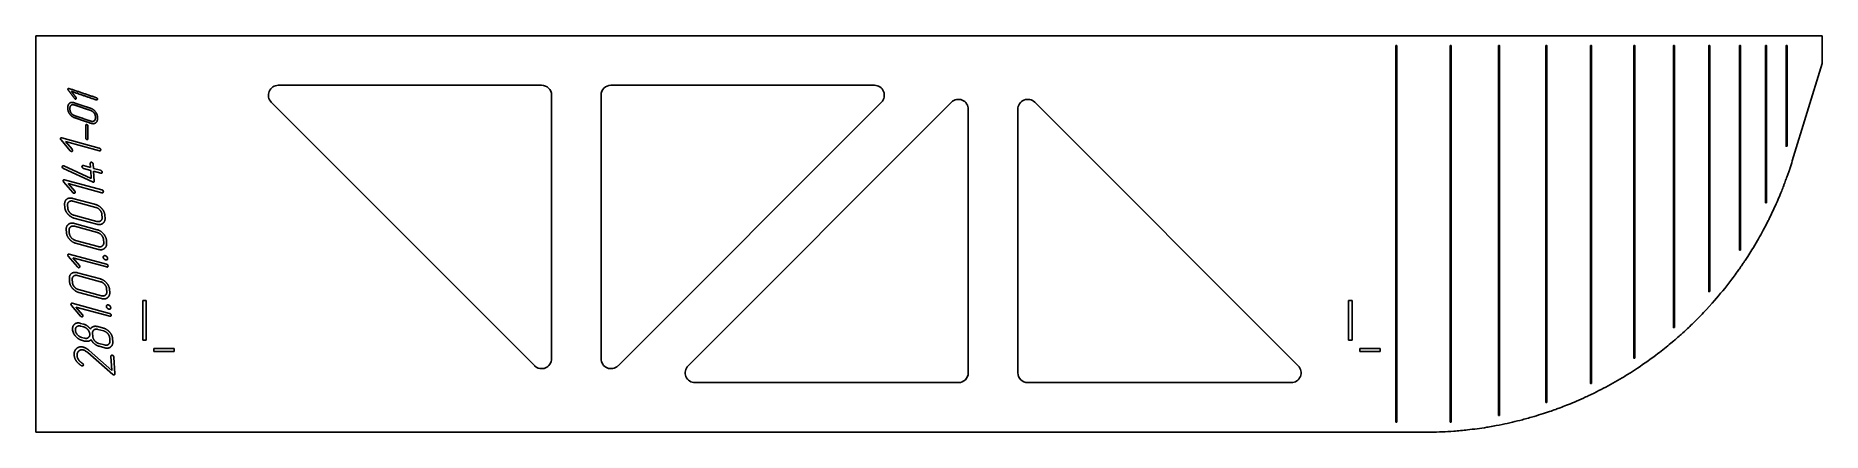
# Model space of a CAD drawing. Header units: millimetres. Extents: x 341 to 2145, y 171 to 571.
import ezdxf

# ---------------------------------------------------------------- set-up
doc = ezdxf.new("R2010")
doc.units = ezdxf.units.MM
doc.linetypes.add('K5LT_BASIC', pattern=[0])
doc.layers.add('Engraving', color=7, linetype='Continuous')

# ---------------------------------------------------------------- blocks, each defined once
blk = doc.blocks.new('U0')
at = {"layer": 'Engraving', "color": 150, "linetype": 'K5LT_BASIC', "lineweight": 25, "true_color": 0x0080ff}
for p, q in [((1715.1, 561.2), (1714.1, 561.2)), ((1714.1, 561.2), (1714.1, 181.2)), ((1715.1, 181.2), (1715.1, 561.2)), ((1714.1, 181.2), (1715.1, 181.2))]:
    blk.add_line(p, q, dxfattribs=at)
blk = doc.blocks.new('U1')
at = {"layer": 'Engraving', "color": 150, "linetype": 'K5LT_BASIC', "lineweight": 25, "true_color": 0x0080ff}
for p, q in [((1770.1, 561.2), (1769.1, 561.2)), ((1769.1, 561.2), (1769.1, 181.2)), ((1770.1, 181.2), (1770.1, 561.2)), ((1769.1, 181.2), (1770.1, 181.2))]:
    blk.add_line(p, q, dxfattribs=at)

msp = doc.modelspace()

# ---------------------------------------------------------------- linework, layer by layer
at = {"color": 150, "linetype": 'K5LT_BASIC', "lineweight": 25, "true_color": 0x0080ff}
for p, q in [((341.3, 571.2), (1714.6, 571.2)), ((341.3, 571.2), (341.3, 171.2)), ((1714.6, 571.2), (1769.6, 571.2)), ((1714.6, 571.2), (1714.6, 571.2)), ((1769.6, 571.2), (1818.5, 571.2)), ((1769.6, 571.2), (1769.6, 571.2)), ((1818.5, 571.2), (1818.5, 571.2)), ((1818.5, 571.2), (1866.2, 571.2)), ((1866.2, 571.2), (1866.2, 571.2)), ((1866.2, 571.2), (1911.4, 571.2)), ((1911.4, 571.2), (1955.1, 571.2)), ((1911.4, 571.2), (1911.4, 571.2)), ((1955.1, 571.2), (1994.8, 571.2)), ((1955.1, 571.2), (1955.1, 571.2)), ((1994.8, 571.2), (1994.9, 571.2)), ((1994.9, 571.2), (2030.6, 571.2)), ((2030.6, 571.2), (2030.6, 571.2)), ((2030.6, 571.2), (2061.8, 571.2)), ((2061.8, 571.2), (2061.8, 571.2)), ((2061.8, 571.2), (2087.9, 571.2)), ((2087.9, 571.2), (2088, 571.2)), ((2088, 571.2), (2108.6, 571.2)), ((2108.6, 571.2), (2108.8, 571.2)), ((2108.8, 571.2), (2144.7, 571.2)), ((2144.7, 571.2), (2144.7, 544.1)), ((2114.4, 445), (2144.7, 543.2)), ((2144.7, 544.1), (2144.7, 543.2)), ((586.2, 521.2), (852, 521.2)), ((862, 511.2), (862, 245.3)), ((912, 245.3), (912, 511.2)), ((922, 521.2), (1187.9, 521.2)), ((845, 238.2), (579.1, 504.1)), ((1195, 504.1), (929.1, 238.2)), ((999.8, 238.2), (1265.7, 504.1)), ((1282.7, 497), (1282.7, 231.2)), ((1332.7, 231.2), (1332.7, 497)), ((1349.8, 504.1), (1615.7, 238.2)), ((2108.8, 428.4), (2111.8, 436.7)), ((2108.6, 427.8), (2108.8, 428.4)), ((2087.9, 380.4), (2085.1, 374.9)), ((2087.9, 380.4), (2088, 380.5)), ((2061.8, 337.2), (2061.8, 337.1)), ((449.3, 304), (452.8, 304)), ((449.3, 264), (449.3, 304)), ((452.8, 304), (452.8, 264)), ((1666.5, 264), (1666.5, 304)), ((1666.5, 304), (1670, 304)), ((1670, 304), (1670, 264)), ((2030.6, 298), (2027.7, 294.9)), ((2033.7, 301.5), (2030.6, 298.1)), ((2030.6, 298), (2030.6, 298.1)), ((452.8, 264), (449.3, 264)), ((460.6, 255.7), (481.1, 255.7)), ((460.6, 252.7), (460.6, 255.7)), ((481.1, 252.7), (460.6, 252.7)), ((481.1, 255.7), (481.1, 252.7)), ((1670, 264), (1666.5, 264)), ((1677.8, 255.7), (1698.3, 255.7)), ((1677.8, 252.7), (1677.8, 255.7)), ((1698.3, 252.7), (1677.8, 252.7)), ((1698.3, 255.7), (1698.3, 252.7)), ((1994.8, 263.5), (1991.9, 261)), ((1994.9, 263.5), (1994.8, 263.5)), ((1958.2, 235.8), (1955.1, 233.8)), ((1272.7, 221.2), (1006.9, 221.2)), ((1608.6, 221.2), (1342.7, 221.2)), ((1955.1, 233.8), (1952.2, 231.9)), ((1955.1, 233.8), (1955.1, 233.8)), ((1911.4, 209.3), (1908.5, 207.9)), ((1914.5, 210.7), (1911.4, 209.3)), ((1911.4, 209.3), (1911.4, 209.3)), ((1866.2, 191), (1863.3, 190)), ((1869.3, 192), (1866.2, 191)), ((1866.2, 191), (1866.2, 191)), ((1714.6, 171.2), (341.3, 171.2)), ((1744, 171.2), (1714.6, 171.2)), ((1714.6, 171.2), (1714.6, 171.2)), ((1744, 171.2), (1744, 171.2)), ((1766.7, 171.8), (1769.6, 172)), ((1772.7, 172.2), (1769.6, 172)), ((1769.6, 172), (1769.6, 172)), ((1818.5, 178.4), (1815.5, 177.8)), ((1821.5, 179), (1818.5, 178.4)), ((1818.5, 178.4), (1818.5, 178.4))]:
    msp.add_line(p, q, dxfattribs=at)
for centre, start, end in [((586.2, 511.2), 90, 225), ((852, 511.2), 0, 90), ((922, 511.2), 90, 180), ((1187.9, 511.2), 315, 90), ((1272.7, 497), 0, 135), ((1342.7, 497), 45, 180), ((852, 245.3), 225, 0), ((922, 245.3), 180, 315), ((1006.9, 231.2), 135, 270), ((1608.6, 231.2), 270, 45), ((1272.7, 231.2), 270, 0), ((1342.7, 231.2), 180, 270)]:
    msp.add_arc(centre, 10, start, end, dxfattribs=at)
for centre, major_axis, ratio, start_param, end_param in [((1742.6, 558.4), (-388.9, 0), 0.995586, 2.822051, 2.844363), ((1743.9, 558.4), (-387.2, 0), 0.999953, 1.571187, 1.629761)]:
    msp.add_ellipse(centre, major_axis=major_axis, ratio=ratio, start_param=start_param, end_param=end_param, dxfattribs=at)
for points, knots in [([(2091.1, 386.5), (2093.2, 390.9), (2095.3, 395.3), (2099.6, 404.7), (2101.7, 409.7), (2104.4, 416.4), (2105.1, 418.2), (2105.8, 419.9)], [0, 0, 0, 0, 1.200475, 1.200475, 2.541726, 2.541726, 3, 3, 3, 3]), ([(2108.6, 427.8), (2108, 426.2), (2107.4, 424.6), (2106.5, 421.9), (2106.1, 420.9), (2105.8, 419.9)], [0, 0, 0, 0, 0.2531043, 0.2531043, 0.4107648, 0.4107648, 0.4107648, 0.4107648]), ([(2091.1, 386.5), (2090.4, 385.3), (2089.8, 384), (2088.8, 382.1), (2088.4, 381.4), (2088, 380.6), (2088, 380.6), (2088, 380.5)], [0, 0, 0, 0, 0.4751137, 0.4751137, 0.7307589, 0.7307589, 0.7518164, 0.7518164, 0.7518164, 0.7518164]), ([(2064.9, 341.6), (2065.5, 342.5), (2066.1, 343.4), (2067.6, 345.7), (2068.6, 347.1), (2070.9, 350.8), (2072.3, 353), (2075.6, 358.3), (2077.4, 361.4), (2080.7, 367.1), (2082.2, 369.7), (2084.1, 373.2), (2084.6, 374), (2085.1, 374.9)], [0, 0, 0, 0, 0.426346, 0.426346, 1.065864, 1.065864, 2.098754, 2.098754, 3.464419, 3.464419, 4.628901, 4.628901, 5, 5, 5, 5]), ([(2033.7, 301.5), (2039.3, 308), (2045, 314.6), (2053.2, 325.2), (2056, 329.1), (2058.9, 333)], [0, 0, 0, 0, 1.926954, 1.926954, 3, 3, 3, 3]), ([(2061.8, 337.1), (2060.9, 335.8), (2060, 334.6), (2059, 333.2), (2058.9, 333.1), (2058.9, 333)], [0, 0, 0, 0, 0.2579201, 0.2579201, 0.278393, 0.278393, 0.278393, 0.278393]), ([(2064.9, 341.6), (2064.5, 341.1), (2064.1, 340.5), (2063.4, 339.4), (2063, 338.9), (2062.3, 337.9), (2062.1, 337.6), (2061.8, 337.2)], [0, 0, 0, 0, 0.3076549, 0.3076549, 0.6153097, 0.6153097, 0.8257883, 0.8257883, 0.8257883, 0.8257883]), ([(1997.9, 266.1), (1999.4, 267.4), (2000.9, 268.6), (2004.5, 271.9), (2006.6, 273.9), (2010.3, 277.3), (2011.8, 278.7), (2015.6, 282.3), (2017.9, 284.6), (2022.3, 289.1), (2024.4, 291.4), (2026.9, 294), (2027.3, 294.4), (2027.7, 294.9)], [0, 0, 0, 0, 0.846656, 0.846656, 2.116641, 2.116641, 3.004237, 3.004237, 4.409207, 4.409207, 5.75483, 5.75483, 6, 6, 6, 6]), ([(1958.2, 235.8), (1965.1, 240.6), (1972, 245.3), (1983.2, 253.9), (1987.6, 257.4), (1991.9, 261)], [0, 0, 0, 0, 1.198173, 1.198173, 2, 2, 2, 2]), ([(1997.9, 266.1), (1997.7, 265.9), (1997.5, 265.7), (1997, 265.3), (1996.7, 265), (1995.9, 264.3), (1995.4, 263.9), (1994.9, 263.5)], [0, 0, 0, 0, 0.1191333, 0.1191333, 0.2978333, 0.2978333, 0.6007761, 0.6007761, 0.6007761, 0.6007761]), ([(1952.2, 231.9), (1949, 229.9), (1945.9, 228), (1939.6, 224.2), (1936.5, 222.4), (1930.2, 218.9), (1927, 217.2), (1920.7, 213.9), (1917.6, 212.3), (1914.5, 210.7)], [0, 0, 0, 0, 0.2530126, 0.2530126, 0.5038845, 0.5038845, 0.7547564, 0.7547564, 1, 1, 1, 1]), ([(1869.3, 192), (1871.4, 192.8), (1873.6, 193.5), (1877.2, 194.8), (1878.6, 195.3), (1882.2, 196.7), (1884.3, 197.5), (1889.1, 199.4), (1891.8, 200.5), (1897.5, 202.9), (1900.6, 204.2), (1905.2, 206.4), (1906.9, 207.1), (1908.5, 207.9)], [0, 0, 0, 0, 1.125468, 1.125468, 1.897487, 1.897487, 3.012491, 3.012491, 4.456024, 4.456024, 6.112111, 6.112111, 7, 7, 7, 7]), ([(1821.5, 179), (1825, 179.7), (1828.4, 180.5), (1835.3, 182.1), (1838.7, 182.9), (1846.1, 184.9), (1850.1, 186), (1857.1, 188.1), (1860.2, 189), (1863.3, 190)], [0, 0, 0, 0, 1.224409, 1.224409, 2.448819, 2.448819, 3.883167, 3.883167, 5, 5, 5, 5]), ([(1772.7, 172.2), (1777.3, 172.6), (1782, 173), (1789.8, 173.9), (1793.1, 174.3), (1799.6, 175.2), (1802.8, 175.6), (1806.9, 176.3), (1807.9, 176.5), (1811.1, 177), (1813.3, 177.4), (1815.5, 177.8)], [0, 0, 0, 0, 1.930945, 1.930945, 3.307984, 3.307984, 4.654652, 4.654652, 5.049085, 5.049085, 6, 6, 6, 6])]:
    msp.add_open_spline(points, degree=3, knots=knots, dxfattribs=at)
at = {"layer": 'Engraving', "color": 150, "linetype": 'K5LT_BASIC', "lineweight": 25, "true_color": 0x0080ff}
for p, q in [((366.9, 466), (376.1, 455.2)), ((405.4, 457.9), (367.7, 468.1)), ((378, 456.6), (371.4, 464.4)), ((371.4, 464.4), (405.6, 455.1)), ((368.1, 438.9), (368.5, 437.9)), ((369.4, 437.2), (398.7, 423.7)), ((369.8, 439.8), (369.5, 440)), ((397.4, 427.1), (369.8, 439.8)), ((396.7, 438.2), (389.4, 440.1)), ((389.6, 437.3), (396.8, 435.3)), ((396.4, 442.4), (396.7, 438.2)), ((396.8, 435.3), (397.4, 427.1)), ((399.6, 437.4), (399.3, 441.7)), ((406.8, 435.4), (399.6, 437.4)), ((399.7, 434.5), (407, 432.6)), ((400.4, 424.6), (399.7, 434.5)), ((369.5, 423.8), (378.7, 412.9)), ((408.1, 415.7), (370.4, 425.9)), ((380.7, 414.4), (374, 422.1)), ((374, 422.1), (408.2, 412.8)), ((398.7, 423.7), (399.1, 423.6)), ((370.5, 400.9), (370.7, 398.1)), ((373.4, 400.2), (373.6, 397.3)), ((401.9, 400.8), (378.7, 407.1)), ((402, 398), (378.9, 404.3)), ((379.8, 390.1), (402.9, 383.8)), ((379.9, 387.2), (403.1, 381)), ((403.5, 375.5), (380.3, 381.8)), ((403.6, 372.6), (380.5, 378.9)), ((408.4, 387.9), (408.2, 390.7)), ((411.3, 387.1), (411.1, 389.9)), ((372.1, 375.6), (372.3, 372.8)), ((375, 374.8), (375.2, 372)), ((381.4, 364.7), (404.5, 358.4)), ((381.5, 361.9), (404.7, 355.6)), ((410, 362.5), (409.8, 365.4)), ((412.9, 361.8), (412.7, 364.6)), ((374.2, 348.8), (383.5, 337.9)), ((412.8, 340.7), (375.1, 350.9)), ((385.4, 339.4), (378.8, 347.1)), ((378.8, 347.1), (413, 337.9)), ((375.3, 325.9), (375.4, 323.1)), ((378.2, 325.2), (378.3, 322.3)), ((406.6, 325.8), (383.4, 332.1)), ((406.8, 323), (383.6, 329.3)), ((384.5, 315.1), (407.7, 308.8)), ((384.7, 312.2), (407.8, 306)), ((413.1, 312.9), (412.9, 315.7)), ((416, 312.1), (415.8, 315)), ((377.4, 299.1), (386.6, 288.3)), ((415.9, 291.1), (378.2, 301.3)), ((388.5, 289.7), (381.9, 297.5)), ((381.9, 297.5), (416.1, 288.2)), ((378.5, 274.9), (378.5, 274)), ((378.5, 274), (378.7, 273)), ((378.7, 273), (379.3, 271.4)), ((384.8, 281.4), (383.3, 281.4)), ((385.7, 281.3), (384.8, 281.4)), ((386.6, 281), (385.7, 281.3)), ((389.6, 280.2), (386.6, 281)), ((389.7, 277.4), (386.8, 278.2)), ((398.7, 270.8), (398.9, 268)), ((409.7, 276.2), (403.9, 277.7)), ((409.9, 273.3), (404.1, 274.9)), ((387.5, 266.9), (390.5, 266.1)), ((387.6, 264), (390.6, 263.2)), ((391.7, 253.1), (392.8, 252.4)), ((418.1, 233.5), (395.4, 253.5)), ((405, 260.7), (410.8, 259.2)), ((405.2, 257.9), (411, 256.3)), ((416.2, 263.3), (416, 266.1)), ((419.1, 262.5), (418.9, 265.3)), ((387.5, 238.3), (388.1, 238.1)), ((392.8, 252.4), (393.9, 251.5)), ((393.9, 251.5), (419, 229.5)), ((417.2, 247.8), (418.1, 233.5)), ((421.2, 230), (420.1, 247))]:
    msp.add_line(p, q, dxfattribs=at)
for points in [[(1819, 188.1), (1819, 561.2), (1818, 561.2), (1818, 188.1)], [(1866.7, 201.2), (1866.7, 561.2), (1865.7, 561.2), (1865.7, 201.2)], [(1911.9, 220.2), (1911.9, 561.2), (1910.9, 561.2), (1910.9, 220.2)], [(1955.6, 245.8), (1955.6, 561.2), (1954.6, 561.2), (1954.6, 245.8)], [(1995.4, 276.7), (1995.4, 561.2), (1994.4, 561.2), (1994.4, 276.7)], [(2031.1, 313.1), (2031.1, 561.2), (2030.1, 561.2), (2030.1, 313.1)], [(2062.3, 354.9), (2062.3, 561.2), (2061.3, 561.2), (2061.3, 354.9)], [(2088.4, 402.7), (2088.4, 561.2), (2087.4, 561.2), (2087.4, 402.7)], [(2109.2, 459.6), (2109.2, 561.2), (2108.2, 561.2), (2108.2, 459.6)]]:
    msp.add_lwpolyline(points, close=True, dxfattribs=at)
for points, knots in [([(402.6, 508.6), (403.1, 508.4), (403.4, 508), (403.6, 507.6), (403.6, 507.1), (403.6, 507), (403.4, 506.5), (403.1, 506.3), (402.6, 506.4), (390, 510.7), (377.4, 515), (379.7, 511.9), (382, 508.9), (382.3, 508.4), (382.3, 508), (382.3, 507.6), (382, 507.4), (381.7, 507.2), (381.2, 507.3), (381, 507.4), (380.5, 507.9), (377.3, 512.2), (374.1, 516.4), (373.8, 516.8), (373.8, 517.3), (373.8, 517.7), (374.1, 517.9), (374.4, 518.2), (374.8, 518), (388.7, 513.3), (402.6, 508.6)], [0, 0, 0, 0.181258, 0.181258, 0.344137, 0.344137, 0.472353, 0.472353, 0.625334, 0.625334, 5.399504, 5.399504, 6.773319, 6.773319, 6.936543, 6.936543, 7.074177, 7.074177, 7.217754, 7.217754, 7.383646, 7.383646, 9.30235, 9.30235, 9.463105, 9.463105, 9.59708, 9.59708, 9.740118, 9.740118, 15, 15, 15]), ([(397.2, 497.8), (399.9, 496.9), (401.7, 494.3), (403.6, 491.8), (403.6, 489.2), (403.6, 488.1), (403.6, 487), (403.6, 484.6), (401.8, 483.2), (399.9, 481.9), (397.2, 482.8), (388.7, 485.7), (380.2, 488.6), (377.6, 489.5), (375.7, 492), (373.8, 494.5), (373.8, 497.2), (373.8, 498.2), (373.8, 499.3), (373.8, 501.9), (375.6, 503.2), (377.5, 504.5), (380.2, 503.5), (388.7, 500.6), (397.2, 497.8)], [0, 0, 0, 0.846767, 0.846767, 1.674962, 1.674962, 1.989478, 1.989478, 2.63845, 2.63845, 3.339522, 3.339522, 5.996438, 5.996438, 6.835993, 6.835993, 7.66787, 7.66787, 7.982385, 7.982385, 8.64663, 8.64663, 9.343084, 9.343084, 12, 12, 12]), ([(397.2, 495.6), (388.7, 498.5), (380.2, 501.4), (378.4, 502), (377.2, 501.2), (375.9, 500.3), (375.9, 498.6), (375.9, 497.5), (375.9, 496.4), (375.9, 494.7), (377.2, 493), (378.4, 491.3), (380.2, 490.7), (388.7, 487.8), (397.2, 484.9), (399, 484.4), (400.2, 485.2), (401.5, 486.1), (401.5, 487.8), (401.5, 488.8), (401.5, 489.9), (401.5, 491.6), (400.3, 493.3), (399.1, 495), (397.2, 495.6)], [0, 0, 0, 3.193983, 3.193983, 3.748949, 3.748949, 4.28447, 4.28447, 4.662441, 4.662441, 5.322856, 5.322856, 6.003061, 6.003061, 9.197044, 9.197044, 9.751283, 9.751283, 10.277745, 10.277745, 10.655716, 10.655716, 11.30982, 11.30982, 12, 12, 12]), ([(394, 480), (394, 473.6), (394, 467.2), (394, 466.7), (393.7, 466.5), (393.4, 466.4), (393, 466.5), (392.7, 466.6), (392.3, 467), (391.9, 467.4), (391.9, 468), (391.9, 474.3), (391.9, 480.7), (391.9, 481.1), (392.2, 481.4), (392.6, 481.6), (393, 481.4), (393.3, 481.3), (393.7, 480.9), (394, 480.5), (394, 480)], [0, 0, 0, 3.945707, 3.945707, 4.1872, 4.1872, 4.430622, 4.430622, 4.683314, 4.683314, 5.009814, 5.009814, 8.955521, 8.955521, 9.180838, 9.180838, 9.415392, 9.415392, 9.694822, 9.694822, 10, 10, 10])]:
    msp.add_open_spline(points, degree=2, knots=knots, dxfattribs=at)
for points in [[(366.7, 468), (366.4, 467.7), (366.4, 467.1)], [(366.4, 467.1), (366.4, 466.5), (366.9, 466)], [(367.7, 468.1), (367.1, 468.3), (366.7, 468)], [(376.1, 455.2), (376.9, 454.5), (377.1, 454.5)], [(377.1, 454.5), (377.7, 454.3), (378.1, 454.6)], [(378.5, 455.5), (378.4, 456.1), (378, 456.6)], [(378.1, 454.6), (378.5, 454.9), (378.5, 455.5)], [(406.5, 457.2), (406.1, 457.8), (405.4, 457.9)], [(405.6, 455.1), (406.3, 454.9), (406.6, 455.2)], [(406.9, 456.1), (406.9, 456.8), (406.5, 457.2)], [(406.6, 455.2), (406.9, 455.9), (406.9, 456.1)], [(368.5, 439.8), (368.1, 439.5), (368.1, 438.9)], [(369.5, 440), (368.8, 440.1), (368.5, 439.8)], [(368.5, 437.9), (368.8, 437.5), (369.4, 437.2)], [(388.3, 440), (388, 439.6), (388, 439.1)], [(388, 439.1), (388.1, 438.5), (388.6, 438)], [(389.4, 440.1), (388.7, 440.3), (388.3, 440)], [(388.6, 438), (389.1, 437.4), (389.6, 437.3)], [(396.8, 443.3), (396.4, 443), (396.4, 442.4)], [(397.7, 443.5), (397.2, 443.6), (396.8, 443.3)], [(398.8, 442.8), (398.3, 443.3), (397.7, 443.5)], [(399.3, 441.7), (399.2, 442.3), (398.8, 442.8)], [(407.9, 434.7), (407.5, 435.2), (406.8, 435.4)], [(408.3, 433.6), (408.3, 434.2), (407.9, 434.7)], [(408.1, 432.7), (408.4, 433.3), (408.3, 433.6)], [(369.4, 425.7), (369, 425.4), (369.1, 424.8)], [(369.1, 424.8), (369.1, 424.3), (369.5, 423.8)], [(370.4, 425.9), (369.7, 426.1), (369.4, 425.7)], [(399.1, 423.6), (399.6, 423.4), (400, 423.7)], [(400, 423.7), (400.4, 424), (400.4, 424.6)], [(407, 432.6), (407.7, 432.4), (408.1, 432.7)], [(409.2, 415), (408.7, 415.5), (408.1, 415.7)], [(409.6, 413.9), (409.5, 414.5), (409.2, 415)], [(372.7, 406.3), (370.3, 404.4), (370.5, 400.9)], [(370.7, 398.1), (370.9, 394.5), (373.7, 391.4)], [(378.7, 407.1), (375.1, 408.1), (372.7, 406.3)], [(374.9, 403.7), (373.3, 402.5), (373.4, 400.2)], [(373.6, 397.3), (373.8, 395), (375.6, 392.8)], [(378.9, 404.3), (376.5, 404.9), (374.9, 403.7)], [(378.7, 412.9), (379.5, 412.3), (379.8, 412.2)], [(379.8, 412.2), (380.4, 412.1), (380.8, 412.4)], [(381.1, 413.3), (381.1, 413.8), (380.7, 414.4)], [(380.8, 412.4), (381.2, 412.7), (381.1, 413.3)], [(408.1, 396.7), (405.4, 399.9), (401.9, 400.8)], [(406.3, 395.2), (404.5, 397.3), (402, 398)], [(408.2, 412.8), (409, 412.6), (409.3, 413)], [(409.3, 413), (409.6, 413.6), (409.6, 413.9)], [(374.3, 380.9), (371.9, 379.1), (372.1, 375.6)], [(373.7, 391.4), (376.5, 388.2), (379.9, 387.2)], [(380.3, 381.8), (376.7, 382.8), (374.3, 380.9)], [(375.6, 392.8), (377.4, 390.7), (379.8, 390.1)], [(380.5, 378.9), (378.1, 379.6), (376.5, 378.4)], [(402.9, 383.8), (405.3, 383.2), (406.9, 384.4)], [(403.1, 381), (406.8, 380), (409.1, 381.9)], [(408.2, 390.7), (408, 393), (406.3, 395.2)], [(406.9, 384.4), (408.5, 385.7), (408.4, 387.9)], [(411.1, 389.9), (410.9, 393.5), (408.1, 396.7)], [(409.1, 381.9), (411.5, 383.8), (411.3, 387.1)], [(372.3, 372.8), (372.5, 369.2), (375.3, 366)], [(376.5, 378.4), (374.9, 377.2), (375, 374.8)], [(375.2, 372), (375.4, 369.6), (377.2, 367.5)], [(375.3, 366), (378.1, 362.8), (381.5, 361.9)], [(377.2, 367.5), (379, 365.4), (381.4, 364.7)], [(409.7, 371.3), (407, 374.5), (403.5, 375.5)], [(407.9, 369.8), (406.1, 372), (403.6, 372.6)], [(409.8, 365.4), (409.6, 367.7), (407.9, 369.8)], [(408.5, 359.1), (410.1, 360.3), (410, 362.5)], [(412.7, 364.6), (412.5, 368.1), (409.7, 371.3)], [(410.7, 356.6), (413.1, 358.5), (412.9, 361.8)], [(374.1, 350.7), (373.7, 350.4), (373.8, 349.8)], [(373.8, 349.8), (373.8, 349.3), (374.2, 348.8)], [(375.1, 350.9), (374.5, 351.1), (374.1, 350.7)], [(404.5, 358.4), (406.9, 357.8), (408.5, 359.1)], [(404.7, 355.6), (408.4, 354.6), (410.7, 356.6)], [(410.1, 349), (409.4, 348.5), (409.5, 347.7)], [(409.5, 347.7), (409.5, 346.7), (410.4, 345.9)], [(411.5, 349.3), (410.7, 349.5), (410.1, 349)], [(410.4, 345.9), (411.3, 345.2), (411.8, 345)], [(413, 348.3), (412.3, 349.1), (411.5, 349.3)], [(411.8, 345), (412.7, 344.8), (413.3, 345.2)], [(413.8, 346.6), (413.8, 347.6), (413, 348.3)], [(413.3, 345.2), (413.9, 345.6), (413.8, 346.6)], [(377.4, 331.3), (375, 329.4), (375.3, 325.9)], [(383.4, 332.1), (379.8, 333.1), (377.4, 331.3)], [(379.6, 328.7), (378, 327.5), (378.2, 325.2)], [(383.6, 329.3), (381.2, 329.9), (379.6, 328.7)], [(383.5, 337.9), (384.3, 337.3), (384.5, 337.2)], [(384.5, 337.2), (385.1, 337.1), (385.5, 337.4)], [(385.9, 338.3), (385.8, 338.8), (385.4, 339.4)], [(385.5, 337.4), (385.9, 337.7), (385.9, 338.3)], [(412.9, 321.7), (410.2, 324.9), (406.6, 325.8)], [(413.9, 340), (413.5, 340.5), (412.8, 340.7)], [(413, 337.9), (413.7, 337.7), (414, 338)], [(414.3, 338.9), (414.3, 339.5), (413.9, 340)], [(414, 338), (414.3, 338.6), (414.3, 338.9)], [(375.4, 323.1), (375.7, 319.5), (378.4, 316.4)], [(378.3, 322.3), (378.5, 320), (380.3, 317.8)], [(378.4, 316.4), (381.2, 313.2), (384.7, 312.2)], [(380.3, 317.8), (382.1, 315.7), (384.5, 315.1)], [(411, 320.2), (409.3, 322.3), (406.8, 323)], [(407.7, 308.8), (410, 308.2), (411.6, 309.4)], [(407.8, 306), (411.5, 305), (413.8, 306.9)], [(412.9, 315.7), (412.8, 318), (411, 320.2)], [(411.6, 309.4), (413.2, 310.7), (413.1, 312.9)], [(415.8, 315), (415.6, 318.5), (412.9, 321.7)], [(413.8, 306.9), (416.2, 308.9), (416, 312.1)], [(377.2, 301.1), (376.9, 300.8), (376.9, 300.2)], [(376.9, 300.2), (376.9, 299.6), (377.4, 299.1)], [(378.2, 301.3), (377.6, 301.4), (377.2, 301.1)], [(389, 288.6), (389, 289.2), (388.5, 289.7)], [(388.6, 287.7), (389, 288), (389, 288.6)], [(413.2, 299.4), (412.6, 298.9), (412.6, 298.1)], [(412.6, 298.1), (412.7, 297.1), (413.6, 296.3)], [(414.6, 299.6), (413.9, 299.9), (413.2, 299.4)], [(413.6, 296.3), (414.4, 295.5), (414.9, 295.4)], [(416.2, 298.7), (415.4, 299.4), (414.6, 299.6)], [(414.9, 295.4), (415.8, 295.1), (416.4, 295.5)], [(417, 290.4), (416.6, 290.9), (415.9, 291.1)], [(417, 296.9), (416.9, 297.9), (416.2, 298.7)], [(416.4, 295.5), (417, 295.9), (417, 296.9)], [(417.4, 289.2), (417.4, 289.9), (417, 290.4)], [(417.2, 288.3), (417.5, 289), (417.4, 289.2)], [(380.6, 280.3), (378.3, 278.4), (378.5, 274.9)], [(379.3, 271.4), (380, 269.8), (381.4, 268.2)], [(383.3, 281.4), (381.7, 281.2), (380.6, 280.3)], [(382.8, 277.7), (381.2, 276.5), (381.4, 274.1)], [(381.4, 274.1), (381.5, 271.8), (383.3, 269.6)], [(386.8, 278.2), (384.4, 278.9), (382.8, 277.7)], [(386.6, 288.3), (387.4, 287.7), (387.6, 287.6)], [(387.6, 287.6), (388.2, 287.4), (388.6, 287.7)], [(393.4, 278.4), (391.7, 279.7), (389.6, 280.2)], [(394, 274.6), (392.2, 276.7), (389.7, 277.4)], [(396.5, 275.3), (395, 277.2), (393.4, 278.4)], [(395.9, 270.1), (395.7, 272.4), (394, 274.6)], [(399.4, 277.7), (397.3, 276.9), (396.5, 275.3)], [(400.1, 274.4), (398.5, 273.2), (398.7, 270.8)], [(403.9, 277.7), (401.5, 278.4), (399.4, 277.7)], [(404.1, 274.9), (401.7, 275.6), (400.1, 274.4)], [(416, 272), (413.3, 275.2), (409.7, 276.2)], [(414.1, 270.6), (412.3, 272.7), (409.9, 273.3)], [(416, 266.1), (415.9, 268.5), (414.1, 270.6)], [(418.9, 265.3), (418.7, 268.9), (416, 272)], [(416.1, 288.2), (416.8, 288), (417.2, 288.3)], [(382.5, 255.6), (379.8, 253.1), (380.1, 249.1)], [(381.4, 268.2), (384.3, 264.9), (387.6, 264)], [(389.4, 257), (385.2, 258.1), (382.5, 255.6)], [(383.3, 269.6), (385.1, 267.5), (387.5, 266.9)], [(383.4, 251.1), (383.9, 252.3), (384.8, 253.1)], [(384.8, 253.1), (386.6, 254.9), (389.6, 254.1)], [(392.2, 255.8), (390.8, 256.6), (389.4, 257)], [(389.6, 254.1), (390.7, 253.8), (391.7, 253.1)], [(390.5, 266.1), (392.9, 265.4), (394.4, 266.6)], [(390.6, 263.2), (392.7, 262.7), (394.4, 263)], [(395.4, 253.5), (393.6, 255), (392.2, 255.8)], [(394.4, 266.6), (396, 267.8), (395.9, 270.1)], [(394.4, 263), (396.1, 263.4), (397.2, 264.5)], [(397.2, 264.5), (398.7, 262), (400.8, 260.2)], [(398.9, 268), (399, 265.6), (400.8, 263.5)], [(400.8, 263.5), (402.6, 261.4), (405, 260.7)], [(400.8, 260.2), (403, 258.5), (405.2, 257.9)], [(410.8, 259.2), (413.1, 258.5), (414.8, 259.8)], [(411, 256.3), (414.6, 255.3), (417, 257.3)], [(414.8, 259.8), (416.4, 261), (416.2, 263.3)], [(417, 257.3), (419.3, 259.2), (419.1, 262.5)], [(380.1, 249.1), (380.3, 246.1), (382, 243.5)], [(382, 243.5), (383.9, 240.5), (387.5, 238.3)], [(383, 248.4), (382.9, 249.8), (383.4, 251.1)], [(384.4, 244.5), (383.1, 246.5), (383, 248.4)], [(388.3, 240.7), (385.6, 242.5), (384.4, 244.5)], [(388.1, 238.1), (388.7, 237.9), (389.1, 238.2)], [(389.1, 240), (388.8, 240.4), (388.3, 240.7)], [(389.4, 239.2), (389.3, 239.7), (389.1, 240)], [(389.1, 238.2), (389.4, 238.6), (389.4, 239.2)], [(417.6, 248.6), (417.2, 248.3), (417.2, 247.8)], [(418.6, 248.8), (418, 248.9), (417.6, 248.6)], [(419.6, 248.2), (419.1, 248.7), (418.6, 248.8)], [(420.1, 247), (420.1, 247.7), (419.6, 248.2)], [(419, 229.5), (419.3, 229.2), (419.7, 229.1)], [(419.7, 229.1), (420.3, 228.9), (420.8, 229.2)], [(420.8, 229.2), (421.2, 229.5), (421.2, 230)]]:
    msp.add_open_spline(points, degree=2, dxfattribs=at)

# ---------------------------------------------------------------- block references
at = {"layer": 'Engraving'}
for name in ['U0', 'U1']:
    msp.add_blockref(name, (0, 0), dxfattribs=at)

doc.saveas('drawing.dxf')
